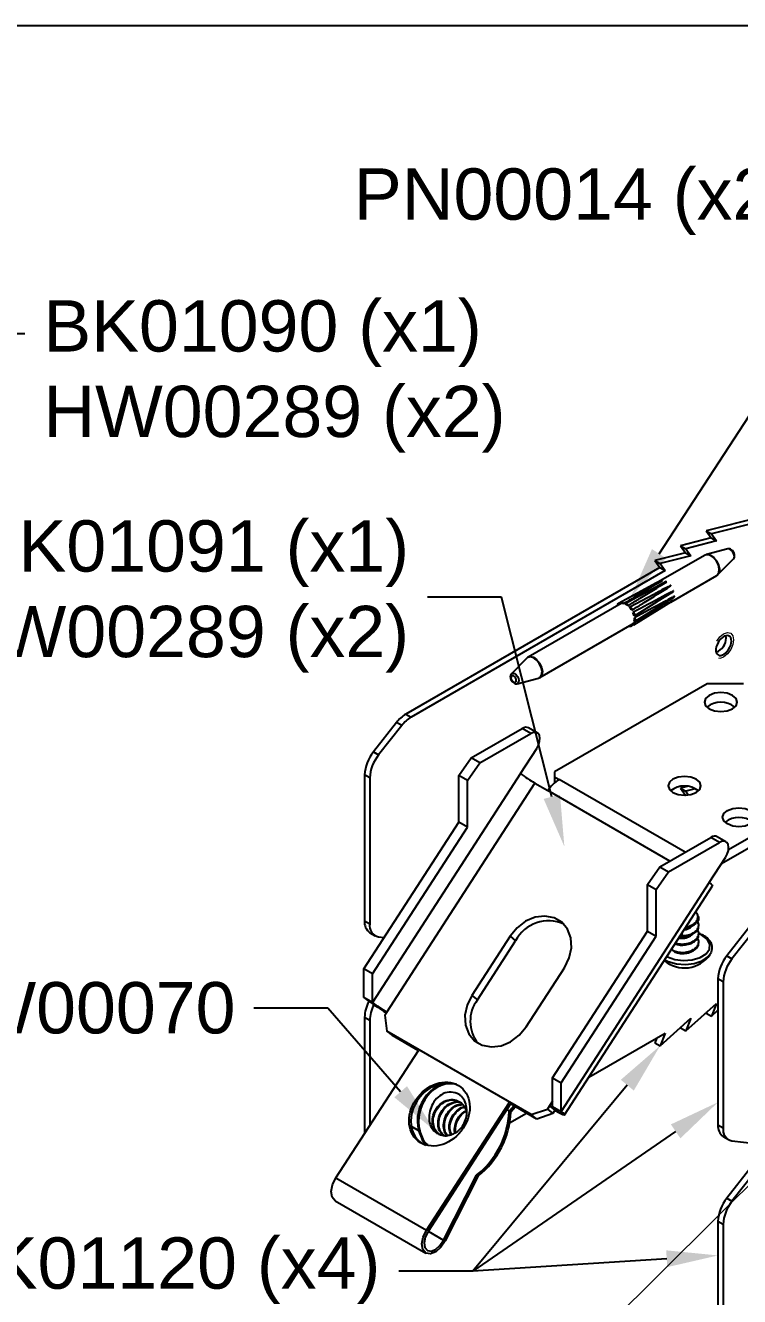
# Model space of a CAD drawing. Extents: x 0 to 12.5, y -10.1 to 0.
# Drawn here: x 4.91 to 8.39, y -6.19 to 0 of the extents above; entities that cross this region are included whole.
import ezdxf
from ezdxf import colors
from ezdxf.entities.mleader import LeaderData, LeaderLine
from ezdxf.math import Vec2, Vec3

# ---------------------------------------------------------------- set-up
doc = ezdxf.new("R2010")
doc.units = 0
doc.header["$LTSCALE"] = 0.5
doc.header["$MEASUREMENT"] = 0
doc.linetypes.add('HIDDEN', pattern=[0.375, 0.25, -0.125])
for name, color, linetype in [('Brackets', 181, 'CONTINUOUS'), ('Dimension', 10, 'CONTINUOUS'), ('FAB DWG', 221, 'CONTINUOUS'), ('Hardware', 242, 'CONTINUOUS')]:
    doc.layers.add(name, color=color, linetype=linetype)
doc.layers.add('Text-Unprinted', color=131, linetype='CONTINUOUS', plot=False)
doc.styles.get("Standard").update_dxf_attribs({"font": 'arial.ttf'})

msp = doc.modelspace()

# ---------------------------------------------------------------- linework, layer by layer
at = {"layer": 'Brackets', "transparency": 16777216}
for p, q in [((8.4803, -2.3968), (8.2231, -2.4624)), ((8.2231, -2.4624), (8.2485, -2.477)), ((8.2231, -2.4624), (8.2471, -2.4965)), ((8.4803, -2.4179), (8.2485, -2.477)), ((8.2471, -2.4965), (8.0982, -2.5345)), ((8.0982, -2.5345), (8.1235, -2.5492)), ((8.0982, -2.5345), (8.1221, -2.5687)), ((8.2725, -2.5112), (8.1235, -2.5492)), ((8.2471, -2.4965), (8.2725, -2.5112)), ((8.2485, -2.477), (8.2725, -2.5112)), ((8.1221, -2.5687), (7.9732, -2.6067)), ((8.1475, -2.5833), (7.9986, -2.6213)), ((8.1221, -2.5687), (8.1475, -2.5833)), ((8.1235, -2.5492), (8.1475, -2.5833)), ((7.9972, -2.6408), (6.7602, -3.3547)), ((8.0225, -2.6554), (6.7856, -3.3693)), ((7.9732, -2.6067), (7.9986, -2.6213)), ((7.9732, -2.6067), (7.9972, -2.6408)), ((7.9972, -2.6408), (8.0225, -2.6554)), ((7.9986, -2.6213), (8.0225, -2.6554)), ((8.2279, -3.2069), (7.4844, -3.636)), ((8.4047, -3.2069), (8.2279, -3.2069)), ((6.7147, -3.3955), (6.6018, -3.539)), ((6.7401, -3.4102), (6.7147, -3.3955)), ((6.7602, -3.3547), (6.7856, -3.3693)), ((6.7401, -3.4102), (6.6272, -3.5537)), ((7.0788, -3.5681), (7.3269, -3.4249)), ((7.1211, -3.5925), (7.3691, -3.4493)), ((7.3691, -3.4493), (7.3269, -3.4249)), ((7.4004, -3.4462), (7.3581, -3.4218)), ((7.319, -3.6445), (7.3976, -3.5231)), ((6.6018, -3.539), (6.6272, -3.5537)), ((7.0181, -3.6541), (7.0788, -3.5681)), ((7.1211, -3.5925), (7.0788, -3.5681)), ((6.559, -3.6513), (6.559, -4.3623)), ((6.5843, -3.6659), (6.559, -3.6513)), ((7.319, -3.6445), (6.5978, -4.7597)), ((7.0604, -3.6786), (7.1211, -3.5925)), ((7.4844, -3.636), (7.4844, -3.6605)), ((8.3317, -4.0142), (8.9792, -3.6405)), ((6.5843, -3.6659), (6.5843, -4.3769)), ((6.6672, -4.8059), (7.3884, -3.6907)), ((7.0604, -3.6786), (7.0181, -3.6541)), ((7.0181, -3.881), (7.0181, -3.6541)), ((7.0604, -3.9054), (7.0604, -3.6786)), ((7.3884, -3.6907), (7.4521, -3.7274)), ((7.4844, -3.6605), (7.5064, -3.6732)), ((7.4844, -3.6605), (7.4844, -3.6893)), ((8.1205, -4.0276), (7.5064, -3.6732)), ((8.1297, -3.7075), (8.0982, -3.7155)), ((8.2975, -4.0827), (8.9792, -3.6893)), ((8.0464, -4.0704), (7.4521, -3.7274)), ((8.0982, -3.7155), (8.1235, -3.7302)), ((8.0982, -3.7155), (8.1221, -3.7497)), ((8.1221, -3.7497), (8.1192, -3.7504)), ((8.1221, -3.7497), (8.1233, -3.7503)), ((8.17, -3.7183), (8.1235, -3.7302)), ((8.1235, -3.7302), (8.1368, -3.749)), ((6.5555, -4.5963), (7.0181, -3.881)), ((7.0604, -3.9054), (7.0181, -3.881)), ((6.5978, -4.6207), (7.0604, -3.9054)), ((7.9978, -4.0984), (8.2458, -3.9553)), ((8.2881, -3.9797), (8.2458, -3.9553)), ((8.3193, -3.9766), (8.2771, -3.9522)), ((8.0401, -4.1228), (8.2881, -3.9797)), ((8.2379, -4.1749), (8.3165, -4.0534)), ((7.937, -4.1845), (7.9978, -4.0984)), ((7.9793, -4.2089), (8.0401, -4.1228)), ((7.9978, -4.0984), (8.0401, -4.1228)), ((8.2379, -4.1749), (7.5167, -5.2901)), ((7.5326, -5.3062), (8.2538, -4.1911)), ((7.937, -4.1845), (7.9793, -4.2089)), ((7.937, -4.4114), (7.937, -4.1845)), ((7.9793, -4.4358), (7.9793, -4.2089)), ((6.559, -4.3623), (6.5843, -4.3769)), ((8.4359, -4.3889), (8.323, -4.5324)), ((6.5849, -4.4195), (6.6102, -4.4342)), ((6.6272, -4.4397), (6.6547, -4.4429)), ((7.2676, -4.437), (7.0813, -4.7251)), ((7.2676, -4.437), (7.2948, -4.4587)), ((7.4744, -5.1267), (7.937, -4.4114)), ((7.5167, -5.1511), (7.9793, -4.4358)), ((7.937, -4.4114), (7.9793, -4.4358)), ((8.4613, -4.4035), (8.3484, -4.547)), ((7.1085, -4.7468), (7.2948, -4.4587)), ((8.323, -4.5324), (8.3484, -4.547)), ((6.5978, -4.6207), (6.5555, -4.5963)), ((6.5555, -4.7353), (6.5555, -4.5963)), ((6.5978, -4.7597), (6.5978, -4.6207)), ((7.3464, -4.8781), (7.5328, -4.59)), ((8.2801, -4.6446), (8.2801, -5.3556)), ((8.3055, -4.6593), (8.2801, -4.6446)), ((8.3055, -4.6593), (8.3055, -5.3703)), ((6.5978, -4.7597), (6.5555, -4.7353)), ((7.0813, -4.7251), (7.1085, -4.7468)), ((8.1235, -4.898), (8.2725, -4.764)), ((8.2725, -4.764), (8.2485, -4.8258)), ((6.6571, -4.8216), (6.6672, -4.8059)), ((6.6571, -4.8216), (6.6674, -4.8994)), ((8.2248, -4.8069), (8.2231, -4.8112)), ((8.2231, -4.8112), (8.2485, -4.8258)), ((8.2485, -4.8258), (8.2801, -4.7974)), ((6.559, -4.8323), (6.559, -5.3982)), ((6.5843, -4.8469), (6.559, -4.8323)), ((6.5843, -4.8469), (6.5843, -5.3589)), ((7.9986, -4.9701), (8.1475, -4.8361)), ((8.0998, -4.8791), (8.0982, -4.8833)), ((8.0982, -4.8833), (8.1235, -4.898)), ((8.1475, -4.8361), (8.1235, -4.898)), ((7.3711, -5.3056), (6.6674, -4.8994)), ((6.6674, -4.8994), (6.6946, -4.9211)), ((6.8205, -4.9938), (6.6946, -4.9211)), ((7.6514, -5.1225), (8.0225, -4.9083)), ((7.9825, -4.9314), (7.9732, -4.9554)), ((8.0225, -4.9083), (7.9986, -4.9701)), ((7.9732, -4.9554), (7.9986, -4.9701)), ((7.4744, -5.1267), (7.5167, -5.1511)), ((7.4744, -5.2657), (7.4744, -5.1267)), ((7.5167, -5.2901), (7.5167, -5.1511)), ((7.3983, -5.3273), (7.2674, -5.2517)), ((7.4593, -5.263), (7.4492, -5.2787)), ((7.4744, -5.2397), (7.4593, -5.263)), ((7.4593, -5.263), (7.4865, -5.2847)), ((7.2657, -5.3451), (7.3474, -5.2979)), ((7.3711, -5.3056), (7.4492, -5.2787)), ((7.3983, -5.3273), (7.3711, -5.3056)), ((7.4763, -5.3004), (7.3983, -5.3273)), ((7.4492, -5.2787), (7.4763, -5.3004)), ((7.4744, -5.2657), (7.5167, -5.2901)), ((7.4865, -5.2847), (7.4763, -5.3004)), ((8.2801, -5.3556), (8.3055, -5.3703)), ((8.306, -5.4129), (8.3314, -5.4275)), ((8.3484, -5.433), (8.4613, -5.4462)), ((8.4359, -5.5699), (8.323, -5.7134)), ((8.4613, -5.5845), (8.3484, -5.728)), ((8.323, -5.7134), (8.3484, -5.728)), ((8.2801, -5.8256), (8.2801, -6.5366)), ((8.3055, -5.8403), (8.2801, -5.8256)), ((8.3055, -5.8403), (8.3055, -6.5513))]:
    msp.add_line(p, q, dxfattribs=at)
at = {"layer": 'Brackets', "linetype": 'HIDDEN', "lineweight": 18, "transparency": 16777216, "flags": 128}
msp.add_lwpolyline([(8.3567, -2.9923), (8.353, -3.016), (8.3424, -3.0403), (8.3266, -3.0617), (8.3079, -3.0768), (8.2892, -3.0832), (8.2734, -3.0802), (8.2628, -3.068), (8.2591, -3.0486), (8.2628, -3.0249), (8.2734, -3.0005), (8.2892, -2.9791), (8.3079, -2.9641), (8.3266, -2.9576), (8.3424, -2.9607), (8.353, -2.9728), (8.3567, -2.9923)], dxfattribs=at)
at = {"layer": 'Brackets', "linetype": 'Continuous', "lineweight": 25, "transparency": 16777216, "flags": 128}
for points in [[(8.3456, -2.9987), (8.3447, -2.9898), (8.3421, -2.9824), (8.3379, -2.9768), (8.3323, -2.9732), (8.3255, -2.9718), (8.318, -2.9727), (8.31, -2.9758), (8.3018, -2.981), (8.294, -2.9881), (8.2868, -2.9966), (8.2806, -3.0063), (8.2756, -3.0166), (8.2722, -3.0271), (8.2705, -3.0373), (8.2705, -3.0467), (8.2722, -3.0549), (8.2756, -3.0615), (8.2806, -3.0661), (8.2868, -3.0686), (8.294, -3.0689), (8.3018, -3.0668), (8.31, -3.0627), (8.318, -3.0565), (8.3255, -3.0487), (8.3323, -3.0395), (8.3379, -3.0294), (8.3421, -3.0189), (8.3447, -3.0085), (8.3456, -2.9987)], [(8.3202, -2.984), (8.3193, -2.9752), (8.3186, -2.9725)]]:
    msp.add_lwpolyline(points, dxfattribs=at)
at = {"layer": 'Brackets', "transparency": 16777216, "flags": 128}
for points in [[(8.2376, -3.3288), (8.2636, -3.3388), (8.2942, -3.3423), (8.3248, -3.3388), (8.3508, -3.3288), (8.3681, -3.3138), (8.3742, -3.2961), (8.3681, -3.2785), (8.3508, -3.2635), (8.3248, -3.2535), (8.2942, -3.25), (8.2636, -3.2535), (8.2376, -3.2635), (8.2203, -3.2785), (8.2142, -3.2961), (8.2203, -3.3138), (8.2376, -3.3288)], [(7.3976, -3.5231), (7.4064, -3.5063), (7.4118, -3.4889), (7.4133, -3.4726), (7.4107, -3.4589), (7.4042, -3.449), (7.3945, -3.4439), (7.3824, -3.444), (7.3691, -3.4493)], [(8.0609, -3.7369), (8.0868, -3.7469), (8.1174, -3.7504), (8.148, -3.7469), (8.174, -3.7369), (8.1913, -3.7219), (8.1974, -3.7042), (8.1913, -3.6866), (8.174, -3.6716), (8.148, -3.6616), (8.1174, -3.6581), (8.0868, -3.6616), (8.0609, -3.6716), (8.0435, -3.6866), (8.0374, -3.7042), (8.0435, -3.7219), (8.0609, -3.7369)], [(8.326, -3.8899), (8.3087, -3.875), (8.3026, -3.8573), (8.3087, -3.8396), (8.326, -3.8246), (8.352, -3.8146), (8.3826, -3.8111), (8.4132, -3.8146), (8.4392, -3.8246), (8.4565, -3.8396), (8.4626, -3.8573), (8.4565, -3.875), (8.4392, -3.8899), (8.4132, -3.8999), (8.3826, -3.9035), (8.352, -3.8999), (8.326, -3.8899)], [(8.3165, -4.0534), (8.3254, -4.0366), (8.3308, -4.0193), (8.3323, -4.003), (8.3296, -3.9893), (8.3232, -3.9794), (8.3135, -3.9743), (8.3014, -3.9744), (8.2881, -3.9797)], [(8.2379, -4.1749), (8.2469, -4.1825), (8.2523, -4.1878), (8.2539, -4.1908), (8.2538, -4.1911)], [(7.5328, -4.59), (7.556, -4.5426), (7.5666, -4.4929), (7.5638, -4.4449), (7.5477, -4.4024), (7.5196, -4.3689), (7.4819, -4.3471), (7.4375, -4.3388), (7.3901, -4.3447), (7.3436, -4.3642), (7.3016, -4.3958), (7.2676, -4.437)], [(7.0813, -4.7251), (7.058, -4.7724), (7.0474, -4.8221), (7.0503, -4.8702), (7.0664, -4.9127), (7.0945, -4.9461), (7.1322, -4.9679), (7.1765, -4.9762), (7.2239, -4.9704), (7.2705, -4.9509), (7.3125, -4.9193), (7.3464, -4.8781)], [(7.4593, -5.263), (7.467, -5.2674), (7.4734, -5.2707), (7.4782, -5.2729), (7.4813, -5.2739), (7.4824, -5.2736), (7.4816, -5.2721), (7.4789, -5.2695), (7.4744, -5.2657)], [(7.4865, -5.2847), (7.502, -5.2934), (7.5147, -5.3001), (7.5243, -5.3045), (7.5304, -5.3065), (7.5327, -5.306), (7.5311, -5.303), (7.5257, -5.2976), (7.5167, -5.2901)]]:
    msp.add_lwpolyline(points, dxfattribs=at)
at = {"layer": 'Brackets', "linetype": 'Continuous', "lineweight": 25, "transparency": 16777216}
msp.add_arc((8.2443, -2.9829), 0.0759, 291.24328, 359.17013, dxfattribs=at)
at = {"layer": 'Brackets', "transparency": 16777216}
for centre, radius, start, end in [((8.2942, -3.4066), 0.1096, 51.72711, 128.27289), ((6.8451, -3.495), 0.164, 121.15721, 142.65422), ((6.8705, -3.5096), 0.164, 121.15721, 142.65422), ((7.3451, -3.4494), 0.0305, 64.69297, 126.60884), ((6.7501, -3.6599), 0.1913, 140.79726, 177.39826), ((6.7755, -3.6746), 0.1913, 140.79726, 177.39826), ((7.7198, -3.1162), 0.6632, 232.80985, 240.01886), ((7.5944, -3.8157), 0.1674, 121.67335, 148.18302), ((8.1174, -3.8147), 0.1096, 51.72711, 128.27289), ((8.3826, -3.9678), 0.1096, 51.72711, 128.27289), ((8.264, -3.9798), 0.0305, 64.69297, 126.60884), ((6.622, -4.3682), 0.0634, 174.61551, 234.07705), ((6.639, -4.3856), 0.0553, 170.96032, 257.7053), ((7.4546, -4.5431), 0.1808, 65.33497, 152.15844), ((8.4712, -4.6533), 0.1913, 140.79726, 177.39826), ((8.4966, -4.668), 0.1913, 140.79726, 177.39826), ((7.3453, -3.6944), 1.3066, 232.80874, 238.60731), ((6.7356, -4.8378), 0.1767, 151.62072, 178.20896), ((6.9986, -4.2314), 0.6632, 232.80985, 240.01886), ((7.2467, -4.8506), 0.1729, 143.08326, 218.37977), ((6.7602, -4.8523), 0.1759, 152.35299, 178.23823), ((8.3432, -5.3616), 0.0634, 174.61551, 234.07705), ((8.3602, -5.379), 0.0553, 170.96032, 257.7053), ((8.4712, -5.8343), 0.1913, 140.79726, 177.39826), ((8.4966, -5.849), 0.1913, 140.79726, 177.39826)]:
    msp.add_arc(centre, radius, start, end, dxfattribs=at)
at = {"layer": 'Dimension', "lineweight": 20, "transparency": 16777216}
msp.add_line((9.9451, -4.1455), (7.4652, -6.6093), dxfattribs=at)
at = {"layer": 'Hardware', "transparency": 16777216}
for p, q in [((8.2172, -2.5798), (7.9536, -2.732)), ((8.2275, -2.5771), (8.2172, -2.5798)), ((8.3283, -2.5499), (8.2237, -2.5772)), ((8.2802, -2.6751), (8.3562, -2.5982)), ((8.331, -2.5495), (8.3283, -2.5499)), ((7.9815, -2.7158), (7.7951, -2.8156)), ((8.0084, -2.7026), (7.8104, -2.8086)), ((8.0287, -2.7094), (7.8307, -2.8153)), ((8.0507, -2.8087), (8.2747, -2.6794)), ((7.9674, -2.7714), (7.8503, -2.8341)), ((7.8774, -2.9013), (8.0682, -2.7828)), ((7.9813, -2.8081), (8.0641, -2.7568)), ((7.8089, -2.8155), (7.3558, -3.077)), ((7.871, -2.9203), (8.0618, -2.8018)), ((7.8731, -2.8754), (7.9818, -2.808)), ((7.4133, -3.1766), (7.8631, -2.917)), ((7.8556, -2.9273), (7.8671, -2.9202)), ((7.3503, -3.0813), (7.2743, -3.1582)), ((7.3022, -3.2065), (7.4068, -3.1792)), ((7.4133, -3.1766), (7.4102, -3.178)), ((8.1838, -4.3398), (8.1813, -4.3323)), ((8.1243, -4.3912), (8.1298, -4.3908)), ((8.1864, -4.3884), (8.1864, -4.3833)), ((8.0943, -4.4377), (8.1025, -4.439)), ((8.1053, -4.4207), (8.1025, -4.4339)), ((8.1864, -4.4293), (8.1864, -4.4242)), ((8.1864, -4.4701), (8.1864, -4.465)), ((6.4194, -5.6139), (6.8209, -4.9931)), ((6.8614, -5.8689), (7.2629, -5.2481)), ((7.2699, -5.2532), (6.8682, -5.8744)), ((7.2649, -5.2877), (7.2863, -5.2627)), ((7.2523, -5.2805), (7.2649, -5.2877)), ((7.2635, -5.2904), (7.2649, -5.2877)), ((7.2635, -5.2904), (7.2716, -5.2936)), ((7.2942, -5.2672), (7.2716, -5.2936)), ((6.7859, -5.3615), (6.8223, -5.3826)), ((6.4194, -5.6139), (6.8614, -5.8689)), ((6.9436, -5.9177), (7.1049, -5.6014)), ((7.113, -5.6046), (6.9517, -5.9209)), ((7.1049, -5.6014), (7.113, -5.6046)), ((6.4153, -5.7252), (6.8573, -5.9803)), ((6.8683, -5.8742), (6.9436, -5.9177))]:
    msp.add_line(p, q, dxfattribs=at)
at = {"layer": 'Hardware', "transparency": 16777216, "flags": 128}
for points in [[(8.2203, -2.5784), (8.2291, -2.5765), (8.2444, -2.5803), (8.26, -2.5916), (8.2738, -2.6085), (8.2836, -2.6284), (8.2878, -2.6485), (8.286, -2.6655), (8.2782, -2.6769), (8.2775, -2.6774)], [(8.2747, -2.6794), (8.2768, -2.678), (8.2846, -2.6665), (8.2865, -2.6494), (8.2822, -2.6293), (8.2724, -2.6093), (8.2586, -2.5923), (8.2428, -2.581), (8.2275, -2.5771)], [(8.3562, -2.5982), (8.359, -2.5934), (8.36, -2.585), (8.3579, -2.5752), (8.353, -2.5653), (8.3462, -2.557), (8.3385, -2.5514), (8.331, -2.5495)], [(7.794, -2.8241), (7.7932, -2.8213), (7.7932, -2.8185), (7.7941, -2.8164), (7.7958, -2.8154), (7.7981, -2.8155), (7.8005, -2.8168), (7.8028, -2.8191)], [(7.8091, -2.8162), (7.8085, -2.8131), (7.8088, -2.8106), (7.8101, -2.8088), (7.812, -2.8082), (7.8143, -2.8088), (7.8167, -2.8105), (7.8189, -2.813), (7.8204, -2.8161)], [(7.8288, -2.8189), (7.8294, -2.8166), (7.8309, -2.8152), (7.833, -2.815), (7.8354, -2.816), (7.8378, -2.8181), (7.8398, -2.8209), (7.841, -2.824), (7.8415, -2.827)], [(7.8495, -2.8347), (7.8513, -2.8338), (7.8535, -2.834), (7.856, -2.8354), (7.8582, -2.8378), (7.86, -2.8408), (7.861, -2.8439), (7.861, -2.8467), (7.8602, -2.8489)], [(7.87, -2.9086), (7.8717, -2.9116), (7.8726, -2.9147), (7.8726, -2.9175), (7.8717, -2.9196), (7.87, -2.9206), (7.8678, -2.9205), (7.8654, -2.9192), (7.8631, -2.9169)], [(7.8659, -2.8595), (7.8682, -2.8602), (7.8706, -2.8619), (7.8727, -2.8646), (7.8742, -2.8676), (7.8749, -2.8707), (7.8746, -2.8734), (7.8735, -2.8752), (7.8716, -2.8759)], [(7.8734, -2.8865), (7.8757, -2.8886), (7.8776, -2.8915), (7.8788, -2.8946), (7.8792, -2.8976), (7.8786, -2.9), (7.8772, -2.9014), (7.8751, -2.9017), (7.8727, -2.9008)], [(7.857, -2.9205), (7.8574, -2.9229), (7.857, -2.9254), (7.8558, -2.9272), (7.8539, -2.9278), (7.8515, -2.9272), (7.8491, -2.9255), (7.8488, -2.9252)], [(7.3647, -3.0754), (7.3523, -3.0795), (7.3503, -3.0813)], [(7.3558, -3.077), (7.3662, -3.0743), (7.3815, -3.0781), (7.3972, -3.0894), (7.411, -3.1064), (7.4208, -3.1265), (7.4251, -3.1466), (7.4232, -3.1637), (7.4154, -3.1751), (7.4133, -3.1766)], [(7.4068, -3.1792), (7.4138, -3.1758), (7.4215, -3.1644), (7.4234, -3.1474), (7.4192, -3.1273), (7.4094, -3.1074), (7.3956, -3.0905), (7.3799, -3.0792), (7.3647, -3.0754)], [(7.2743, -3.1582), (7.2753, -3.1573), (7.2814, -3.1553)], [(7.2814, -3.1553), (7.2889, -3.1572), (7.2967, -3.1627), (7.3035, -3.1711), (7.3083, -3.1809), (7.3104, -3.1908), (7.3094, -3.1992), (7.3056, -3.2048), (7.3022, -3.2065)], [(7.279, -3.1674), (7.275, -3.1687), (7.2725, -3.1724), (7.2719, -3.1779), (7.2733, -3.1844), (7.2764, -3.1908), (7.2809, -3.1963), (7.2859, -3.1999), (7.2908, -3.2011), (7.2948, -3.1998), (7.2973, -3.1961), (7.298, -3.1906), (7.2966, -3.1842), (7.2934, -3.1777), (7.289, -3.1723), (7.2839, -3.1687), (7.279, -3.1674)], [(8.2385, -4.4998), (8.2403, -4.4749), (8.2274, -4.4513), (8.2012, -4.4315), (8.1864, -4.4249)], [(8.021, -4.551), (8.0385, -4.5598), (8.0778, -4.5712), (8.1215, -4.5747), (8.1647, -4.5697), (8.2027, -4.557), (8.2315, -4.5378), (8.248, -4.5142)], [(8.031, -4.5356), (8.0337, -4.5371), (8.07, -4.5504), (8.1121, -4.5558), (8.1547, -4.5525), (8.1929, -4.5411), (8.222, -4.5227), (8.2385, -4.4998)], [(6.4153, -5.7252), (6.4009, -5.7081), (6.3966, -5.6805), (6.4032, -5.6472), (6.4194, -5.6139)], [(6.9517, -5.9209), (6.931, -5.9517), (6.9055, -5.9741), (6.8794, -5.9842), (6.8573, -5.9803), (6.8429, -5.9632), (6.8386, -5.9356), (6.8451, -5.9023), (6.8614, -5.8689)], [(6.8682, -5.8744), (6.8546, -5.9022), (6.8492, -5.93), (6.8528, -5.953), (6.8648, -5.9673), (6.8833, -5.9705), (6.905, -5.9621), (6.9263, -5.9434), (6.9436, -5.9177)]]:
    msp.add_lwpolyline(points, dxfattribs=at)
at = {"layer": 'Hardware', "transparency": 16777216}
for centre, radius, start, end in [((8.0088, -2.7039), 0.00132, 27.42617, 105.36463), ((8.0289, -2.7111), 0.00178, 9.3642, 97.55084), ((8.048, -2.7304), 0.00247, 359.98034, 73.89361), ((8.0619, -2.7561), 0.00235, 340.89755, 57.72413), ((8.0669, -2.7818), 0.00166, 319.96412, 48.27907), ((7.815, -2.8406), 0.0251, 77.45899, 103.53931), ((7.8039, -2.8718), 0.0584, 49.97799, 64.80463), ((7.7793, -2.8986), 0.0949, 31.57658, 42.29736), ((8.0609, -2.8009), 0.00123, 313.15951, 27.75292), ((7.8503, -2.8991), 0.0219, 305.7555, 334.36571), ((7.7845, -2.8972), 0.0897, 13.74488, 24.8768), ((7.8238, -2.8913), 0.0498, 348.98459, 5.49223), ((8.1239, -4.3072), 0.0838, 274.02987, 306.94055), ((8.0961, -4.4659), 0.0542, 218.97336, 249.94874), ((8.1174, -4.4402), 0.151, 229.19886, 325.30461), ((6.9768, -5.2846), 0.0885, 60.8731, 113.37584), ((6.8378, -5.2693), 0.4262, 308.8096, 357.15291), ((6.8459, -5.2724), 0.4262, 308.8096, 357.15291), ((6.9532, -5.3434), 0.0655, 240.8731, 293.37584)]:
    msp.add_arc(centre, radius, start, end, dxfattribs=at)
msp.add_ellipse((6.9238, -5.3032), major_axis=(0.1035, 0.1318), ratio=0.800914, dxfattribs=at)
for centre, major_axis, ratio, start_param, end_param in [((6.9321, -5.3064), (0.1035, 0.1318), 0.800914, 0.240145, 3.381738), ((6.9541, -5.3149), (0.0558, 0.1553), 0.811931, 0.032203, 2.286028), ((6.9595, -5.317), (0.0558, 0.1553), 0.811931, 0.053873, 2.284695)]:
    msp.add_ellipse(centre, major_axis=major_axis, ratio=ratio, start_param=start_param, end_param=end_param, dxfattribs=at)
for points, knots in [([(8.3562, -2.5981), (8.3563, -2.598), (8.3582, -2.5967), (8.3603, -2.5922), (8.362, -2.585), (8.3611, -2.5761), (8.3572, -2.5663), (8.3506, -2.5573), (8.3426, -2.5513), (8.3361, -2.5494), (8.3329, -2.5493), (8.3325, -2.5493)], [0, 0, 0, 0, 0.006263, 0.114663, 0.229764, 0.367656, 0.522934, 0.679727, 0.843081, 0.979058, 1, 1, 1, 1]), ([(7.8204, -2.8161), (7.8242, -2.8139), (7.8441, -2.802), (7.9073, -2.7643), (7.9667, -2.729), (8.01, -2.7033)], [0, 0, 0, 0, 0.058989, 0.315059, 1, 1, 1, 1]), ([(7.8415, -2.827), (7.8452, -2.8247), (7.8651, -2.8125), (7.9282, -2.7737), (7.9875, -2.7373), (8.0307, -2.7108)], [0, 0, 0, 0, 0.058989, 0.315059, 1, 1, 1, 1]), ([(7.8602, -2.8489), (7.8639, -2.8466), (7.884, -2.8341), (7.9475, -2.7947), (8.0071, -2.7575), (8.0505, -2.7304)], [0, 0, 0, 0, 0.058989, 0.3150592, 1, 1, 1, 1]), ([(8.0632, -2.7541), (8.0627, -2.7543), (8.0589, -2.7563), (8.042, -2.7653), (7.9768, -2.8001), (7.9147, -2.8333), (7.8659, -2.8595)], [0, 0, 0, 0, 0.007458, 0.057409, 0.257212, 1, 1, 1, 1]), ([(8.068, -2.7805), (8.0675, -2.7808), (8.0638, -2.7828), (8.0472, -2.7919), (7.9828, -2.8269), (7.9216, -2.8603), (7.8734, -2.8865)], [0, 0, 0, 0, 0.007458, 0.057409, 0.257212, 1, 1, 1, 1]), ([(8.0487, -2.7281), (8.0482, -2.7283), (8.0444, -2.7304), (8.0273, -2.7394), (8.0007, -2.7536), (7.9773, -2.7662), (7.9673, -2.7715)], [0, 0, 0, 0, 0.018253, 0.140495, 0.629465, 1, 1, 1, 1]), ([(8.062, -2.8004), (8.0615, -2.8006), (8.0579, -2.8027), (8.0415, -2.812), (7.978, -2.8479), (7.9176, -2.8818), (7.87, -2.9086)], [0, 0, 0, 0, 0.007458, 0.057409, 0.257212, 1, 1, 1, 1]), ([(7.2745, -3.1584), (7.2741, -3.1587), (7.2719, -3.1602), (7.2698, -3.1652), (7.2685, -3.1725), (7.2698, -3.1817), (7.2741, -3.1915), (7.2811, -3.2003), (7.2892, -3.2056), (7.2966, -3.2076), (7.3005, -3.2066), (7.3018, -3.2063)], [0, 0, 0, 0, 0.02065, 0.122624, 0.233162, 0.366103, 0.512764, 0.660326, 0.81583, 0.936641, 1, 1, 1, 1]), ([(8.1298, -4.3908), (8.1373, -4.3885), (8.1521, -4.3838), (8.1698, -4.372), (8.181, -4.3575), (8.1841, -4.3416), (8.1813, -4.3284), (8.175, -4.3217), (8.1729, -4.3194)], [0, 0, 0, 0, 0.185059, 0.370117, 0.554166, 0.731894, 0.910263, 1, 1, 1, 1]), ([(8.1025, -4.4339), (8.1115, -4.4336), (8.1297, -4.433), (8.1554, -4.4242), (8.1755, -4.4109), (8.1863, -4.3937), (8.1879, -4.3774), (8.182, -4.3687), (8.1799, -4.3656)], [0, 0, 0, 0, 0.178291, 0.3613683, 0.5370487, 0.718502, 0.8999554, 1, 1, 1, 1]), ([(8.1025, -4.439), (8.1115, -4.4387), (8.1297, -4.4381), (8.1556, -4.4292), (8.1751, -4.416), (8.1859, -4.4013), (8.1853, -4.3918), (8.1851, -4.3884)], [0, 0, 0, 0, 0.2179, 0.44165, 0.656359, 0.878124, 1, 1, 1, 1]), ([(8.1155, -4.4049), (8.1186, -4.4045), (8.1273, -4.4037), (8.1401, -4.3977), (8.1496, -4.3923), (8.1517, -4.3886), (8.1517, -4.3886)], [0, 0, 0, 0, 0.217219, 0.616307, 0.998576, 1, 1, 1, 1]), ([(8.1208, -4.3967), (8.1236, -4.3965), (8.1356, -4.3958), (8.1561, -4.3883), (8.1683, -4.3789), (8.1743, -4.3742)], [0, 0, 0, 0, 0.1337359, 0.5690898, 1, 1, 1, 1]), ([(8.1836, -4.3399), (8.1838, -4.3401), (8.1866, -4.345), (8.1854, -4.3558), (8.1807, -4.3671), (8.1755, -4.3729), (8.1743, -4.3742)], [0, 0, 0, 0, 0.022148, 0.443639, 0.87292, 1, 1, 1, 1]), ([(8.0552, -4.4982), (8.0563, -4.4999), (8.0603, -4.5058), (8.0772, -4.5125), (8.102, -4.5166), (8.1298, -4.5144), (8.1554, -4.5059), (8.1755, -4.4925), (8.1863, -4.4753), (8.1879, -4.459), (8.1819, -4.4503), (8.1798, -4.4471)], [0, 0, 0, 0, 0.05093, 0.178351, 0.302441, 0.42653, 0.553951, 0.676224, 0.802515, 0.928806, 1, 1, 1, 1]), ([(8.0738, -4.4742), (8.0752, -4.4748), (8.0825, -4.4785), (8.1025, -4.4806), (8.1297, -4.4788), (8.1556, -4.4701), (8.1751, -4.4568), (8.1859, -4.4422), (8.1853, -4.4326), (8.1851, -4.4293)], [0, 0, 0, 0, 0.039456, 0.211311, 0.383167, 0.559635, 0.728974, 0.903878, 1, 1, 1, 1]), ([(8.074, -4.4691), (8.0753, -4.4698), (8.0826, -4.4734), (8.1025, -4.4755), (8.1297, -4.4737), (8.1554, -4.465), (8.1755, -4.4517), (8.1863, -4.4345), (8.1879, -4.4182), (8.1819, -4.4094), (8.1798, -4.4063)], [0, 0, 0, 0, 0.032313, 0.178458, 0.324603, 0.474671, 0.618677, 0.767414, 0.916152, 1, 1, 1, 1]), ([(8.0901, -4.4442), (8.0912, -4.4446), (8.0959, -4.4465), (8.1083, -4.4472), (8.125, -4.4451), (8.1401, -4.4386), (8.1496, -4.4331), (8.1517, -4.4294), (8.1517, -4.4294)], [0, 0, 0, 0, 0.07013, 0.3016449, 0.5331597, 0.7711706, 0.9991507, 1, 1, 1, 1]), ([(8.2488, -4.5127), (8.2502, -4.5079), (8.2541, -4.4947), (8.2502, -4.4723), (8.2344, -4.4495), (8.2133, -4.4328), (8.1954, -4.4264), (8.1888, -4.4241)], [0, 0, 0, 0, 0.138274, 0.376962, 0.613035, 0.857582, 1, 1, 1, 1]), ([(8.0776, -4.5168), (8.0857, -4.5185), (8.1017, -4.5219), (8.1298, -4.5195), (8.1555, -4.511), (8.1751, -4.4976), (8.1859, -4.483), (8.1853, -4.4735), (8.1851, -4.4701)], [0, 0, 0, 0, 0.182047, 0.360279, 0.543296, 0.718918, 0.900311, 1, 1, 1, 1]), ([(6.9417, -5.2034), (6.9307, -5.2107), (6.9087, -5.2253), (6.8855, -5.2601), (6.8734, -5.2981), (6.8722, -5.3357), (6.8824, -5.3679), (6.9, -5.3901), (6.9147, -5.3974), (6.9213, -5.4006)], [0, 0, 0, 0, 0.164721, 0.327562, 0.475392, 0.622762, 0.76701, 0.896015, 1, 1, 1, 1]), ([(6.9213, -5.4006), (6.9139, -5.3947), (6.8991, -5.3827), (6.8889, -5.3519), (6.8897, -5.3169), (6.9028, -5.2823), (6.9262, -5.2537), (6.9563, -5.2353), (6.9892, -5.2302), (7.0196, -5.2394), (7.0434, -5.2598), (7.0508, -5.28), (7.0542, -5.2895)], [0, 0, 0, 0, 0.1006, 0.203867, 0.30301, 0.405373, 0.507736, 0.606879, 0.710147, 0.810746, 0.911346, 1, 1, 1, 1]), ([(6.9791, -5.4035), (6.9695, -5.4065), (6.9505, -5.4123), (6.9235, -5.4038), (6.9028, -5.3835), (6.8922, -5.3534), (6.8932, -5.3181), (6.9062, -5.2836), (6.9296, -5.2549), (6.9596, -5.2369), (6.9894, -5.231), (7.006, -5.2374), (7.0125, -5.2399)], [0, 0, 0, 0, 0.103755, 0.204737, 0.307524, 0.413036, 0.514335, 0.618923, 0.723511, 0.82481, 0.930323, 1, 1, 1, 1]), ([(6.9445, -5.4072), (6.9387, -5.4024), (6.9253, -5.3914), (6.9161, -5.3623), (6.9169, -5.3274), (6.93, -5.2928), (6.9534, -5.264), (6.9832, -5.2464), (7.0083, -5.2402), (7.0205, -5.2443), (7.0227, -5.2451)], [0, 0, 0, 0, 0.113639, 0.258557, 0.397686, 0.541333, 0.684981, 0.82411, 0.969027, 1, 1, 1, 1]), ([(6.9474, -5.4081), (6.9418, -5.4034), (6.9286, -5.3925), (6.9195, -5.3636), (6.9203, -5.3287), (6.9334, -5.2941), (6.9568, -5.2653), (6.9866, -5.2479), (7.0107, -5.2415), (7.022, -5.2451), (7.0232, -5.2455)], [0, 0, 0, 0, 0.1121283, 0.2595841, 0.401151, 0.5473148, 0.6934786, 0.8350455, 0.9825013, 1, 1, 1, 1]), ([(6.964, -5.4102), (6.961, -5.4075), (6.9507, -5.3986), (6.9434, -5.3726), (6.944, -5.3379), (6.9571, -5.3031), (6.9805, -5.275), (7.0076, -5.2571), (7.026, -5.2557), (7.0338, -5.2551)], [0, 0, 0, 0, 0.068757, 0.234752, 0.394119, 0.55866, 0.723202, 0.882568, 1, 1, 1, 1]), ([(6.9657, -5.4097), (6.9633, -5.4076), (6.9537, -5.3991), (6.9469, -5.3739), (6.9474, -5.3393), (6.9605, -5.3044), (6.9839, -5.2764), (7.0088, -5.2594), (7.0249, -5.2579), (7.0304, -5.2574)], [0, 0, 0, 0, 0.057244, 0.231767, 0.399319, 0.572313, 0.745306, 0.912859, 1, 1, 1, 1]), ([(6.9791, -5.4035), (6.9874, -5.4006), (7.0041, -5.3948), (7.0271, -5.3747), (7.0457, -5.3474), (7.0566, -5.3141), (7.0583, -5.2787), (7.0503, -5.2444), (7.0355, -5.2204), (7.0235, -5.2104), (7.0198, -5.2073)], [0, 0, 0, 0, 0.115119, 0.232058, 0.365374, 0.498579, 0.632057, 0.780954, 0.933044, 1, 1, 1, 1]), ([(6.9795, -5.4033), (6.9766, -5.3966), (6.9696, -5.3806), (6.9714, -5.3482), (6.9842, -5.3136), (7.0077, -5.2859), (7.0295, -5.2699), (7.0423, -5.2684), (7.0445, -5.2681)], [0, 0, 0, 0, 0.146194, 0.345669, 0.551622, 0.757575, 0.95705, 1, 1, 1, 1]), ([(6.9821, -5.4023), (6.9795, -5.3962), (6.9729, -5.381), (6.9749, -5.3495), (6.9876, -5.3149), (7.0111, -5.2873), (7.0321, -5.2715), (7.0439, -5.27), (7.0453, -5.2698)], [0, 0, 0, 0, 0.134035, 0.340378, 0.553421, 0.766464, 0.972807, 1, 1, 1, 1]), ([(6.9999, -5.3947), (6.9997, -5.394), (6.996, -5.3839), (6.9991, -5.3582), (7.0114, -5.3248), (7.0301, -5.2996), (7.0448, -5.2916), (7.0492, -5.2892)], [0, 0, 0, 0, 0.018503, 0.29747, 0.585496, 0.873521, 1, 1, 1, 1]), ([(7.0027, -5.3935), (7.0022, -5.3825), (7.0012, -5.3601), (7.0151, -5.3258), (7.0346, -5.2998), (7.0506, -5.2913), (7.0564, -5.2882)], [0, 0, 0, 0, 0.2705124, 0.5546376, 0.8387629, 1, 1, 1, 1]), ([(6.8223, -5.3826), (6.8266, -5.3952), (6.8354, -5.421), (6.8485, -5.4435), (6.8624, -5.4506), (6.8646, -5.4517)], [0, 0, 0, 0, 0.448316, 0.915087, 1, 1, 1, 1]), ([(6.8277, -5.3845), (6.8314, -5.3956), (6.8397, -5.4201), (6.8515, -5.4424), (6.8647, -5.4498), (6.8664, -5.4507)], [0, 0, 0, 0, 0.418144, 0.925625, 1, 1, 1, 1])]:
    msp.add_open_spline(points, degree=3, knots=knots, dxfattribs=at)
at = {"layer": 'Text-Unprinted', "transparency": 16777216}
msp.add_lwpolyline([(0, 0), (12.4982, 0), (12.4982, -10.0847), (0, -10.0847)], close=True, dxfattribs=at)

# ---------------------------------------------------------------- leaders
at = {"layer": 'FAB DWG', "transparency": 16777216}
ml = msp.add_multileader_mtext('Standard', dxfattribs=at)
ml.set_content('PN00014 (x2)', color=256)
ml.set_leader_properties()
ml.build(insert=Vec2(0, 0))
ml.multileader.update_dxf_attribs({"text_right_attachment_type": 2, "dogleg_length": 0.36, "arrow_head_size": 0.25})
ctx = ml.context
ctx.base_point, ctx.char_height, ctx.arrow_head_size, ctx.landing_gap_size, ctx.plane_origin = Vec3(6.4562, -0.8581), 0.25, 0.25, 0.09, Vec3(8.1415, -3.1093)
ctx.right_attachment, ctx.text_align_type = 2, 2
notes = []
notes.append((ctx, [(0, (1, 1, 0), (9.1115, -0.8603), (-1, 0), 0.36, [(0, [(7.8566, -2.7827)], 0, [])])]))
ctx.mtext.insert, ctx.mtext.alignment, ctx.mtext.flow_direction = Vec3(8.6615, -0.6964), 3, 5
ml = msp.add_multileader_mtext('Standard', dxfattribs=at)
ml.set_content('PN00014 (x2)', color=256)
ml.set_leader_properties()
ml.build(insert=Vec2(0, 0))
ml.multileader.update_dxf_attribs({"text_right_attachment_type": 2, "dogleg_length": 0.36, "arrow_head_size": 0.25})
ctx = ml.context
ctx.base_point, ctx.char_height, ctx.arrow_head_size, ctx.landing_gap_size, ctx.plane_origin = Vec3(6.4562, -0.8581), 0.25, 0.25, 0.09, Vec3(8.1415, -3.1093)
ctx.right_attachment, ctx.text_align_type = 2, 2
notes.append((ctx, [(0, (1, 1, 0), (9.1115, -0.8603), (-1, 0), 0.36, [(0, [(9.6056, -3.5062)], 0, [])])]))
ctx.mtext.insert, ctx.mtext.alignment, ctx.mtext.flow_direction = Vec3(8.6615, -0.6964), 3, 5
ml = msp.add_multileader_mtext('Standard', dxfattribs=at)
ml.set_content('BK01090 (x1)\\PHW00289 (x2)', color=256)
ml.set_leader_properties()
ml.build(insert=Vec2(0, 0))
ml.multileader.update_dxf_attribs({"text_right_attachment_type": 2, "dogleg_length": 0.36, "arrow_head_size": 0.25})
ctx = ml.context
ctx.base_point, ctx.char_height, ctx.arrow_head_size, ctx.landing_gap_size, ctx.plane_origin = Vec3(4.9044, -1.5004), 0.25, 0.25, 0.09, Vec3(4.3551, -4.0001)
ctx.right_attachment = 2
notes.append((ctx, [(0, (1, 1, 0), (4.5444, -1.5004), (1, 0), 0.36, [(0, [(3.228, -3.3838)], 0, [])])]))
ctx.mtext.insert, ctx.mtext.width, ctx.mtext.flow_direction = Vec3(4.9944, -1.3386), 2.308827, 5
ml = msp.add_multileader_mtext('Standard', dxfattribs=at)
ml.set_content('BK01091 (x1)\\PHW00289 (x2)', color=256)
ml.set_leader_properties()
ml.build(insert=Vec2(0, 0))
ml.multileader.update_dxf_attribs({"text_right_attachment_type": 2, "dogleg_length": 0.36, "arrow_head_size": 0.25})
ctx = ml.context
ctx.base_point, ctx.char_height, ctx.arrow_head_size, ctx.landing_gap_size, ctx.plane_origin = Vec3(4.4749, -2.5723), 0.25, 0.25, 0.09, Vec3(7.5322, -4.0001)
ctx.right_attachment, ctx.text_align_type = 2, 2
notes.append((ctx, [(0, (1, 1, 0), (7.2259, -2.7849), (-1, 0), 0.36, [(0, [(7.5322, -4.0001)], 0, [])])]))
ctx.mtext.insert, ctx.mtext.alignment, ctx.mtext.flow_direction = Vec3(6.7759, -2.4106), 3, 5
ml = msp.add_multileader_mtext('Standard', dxfattribs=at)
ml.set_content('HW00070', color=256)
ml.set_leader_properties()
ml.build(insert=Vec2(0, 0))
ml.multileader.update_dxf_attribs({"text_right_attachment_type": 2, "dogleg_length": 0.36, "arrow_head_size": 0.25})
ctx = ml.context
ctx.base_point, ctx.char_height, ctx.arrow_head_size, ctx.landing_gap_size, ctx.plane_origin = Vec3(4.3319, -4.7873), 0.25, 0.25, 0.09, Vec3(6.8991, -5.3827)
ctx.right_attachment, ctx.text_align_type = 2, 2
notes.append((ctx, [(0, (1, 1, 0), (6.3803, -4.7879), (-1, 0), 0.36, [(0, [(6.8991, -5.3827)], 0, [])])]))
ctx.mtext.insert, ctx.mtext.alignment, ctx.mtext.flow_direction = Vec3(5.9303, -4.6602), 3, 5
ml = msp.add_multileader_mtext('Standard', dxfattribs=at)
ml.set_content('BK01120 (x4)', color=256)
ml.set_leader_properties()
ml.build(insert=Vec2(0, 0))
ml.multileader.update_dxf_attribs({"text_right_attachment_type": 2, "dogleg_length": 0.36, "arrow_head_size": 0.25})
ctx = ml.context
ctx.base_point, ctx.char_height, ctx.arrow_head_size, ctx.landing_gap_size, ctx.plane_origin = Vec3(4.4486, -6.0655), 0.25, 0.25, 0.09, Vec3(7.6753, -7.0778)
ctx.right_attachment, ctx.text_align_type = 2, 2
notes.append((ctx, [(0, (1, 1, 0), (7.086, -6.0676), (-1, 0), 0.36, [(0, [(7.9986, -4.9701)], 0, [])])]))
ctx.mtext.insert, ctx.mtext.alignment, ctx.mtext.flow_direction = Vec3(6.636, -5.9038), 3, 5
ml = msp.add_multileader_mtext('Standard', dxfattribs=at)
ml.set_content('BK01120 (x4)', color=256)
ml.set_leader_properties()
ml.build(insert=Vec2(0, 0))
ml.multileader.update_dxf_attribs({"text_right_attachment_type": 2, "dogleg_length": 0.36, "arrow_head_size": 0.25})
ctx = ml.context
ctx.base_point, ctx.char_height, ctx.arrow_head_size, ctx.landing_gap_size, ctx.plane_origin = Vec3(4.4486, -6.0655), 0.25, 0.25, 0.09, Vec3(7.6753, -7.0778)
ctx.right_attachment, ctx.text_align_type = 2, 2
notes.append((ctx, [(0, (1, 1, 0), (7.086, -6.0676), (-1, 0), 0.36, [(0, [(8.2801, -5.2456)], 0, [])])]))
ctx.mtext.insert, ctx.mtext.alignment, ctx.mtext.flow_direction = Vec3(6.636, -5.9038), 3, 5
ml = msp.add_multileader_mtext('Standard', dxfattribs=at)
ml.set_content('BK01120 (x4)', color=256)
ml.set_leader_properties()
ml.build(insert=Vec2(0, 0))
ml.multileader.update_dxf_attribs({"text_right_attachment_type": 2, "dogleg_length": 0.36, "arrow_head_size": 0.25})
ctx = ml.context
ctx.base_point, ctx.char_height, ctx.arrow_head_size, ctx.landing_gap_size, ctx.plane_origin = Vec3(4.4486, -6.0655), 0.25, 0.25, 0.09, Vec3(7.6753, -7.0778)
ctx.right_attachment, ctx.text_align_type = 2, 2
notes.append((ctx, [(0, (1, 1, 0), (7.086, -6.0676), (-1, 0), 0.36, [(0, [(8.2801, -5.9919)], 0, [])])]))
ctx.mtext.insert, ctx.mtext.alignment, ctx.mtext.flow_direction = Vec3(6.636, -5.9038), 3, 5
for ctx, leaders in notes:
    for number, flags, end, landing, length, lines in leaders:
        leader = LeaderData()
        leader.index, (leader.has_last_leader_line, leader.has_dogleg_vector, leader.attachment_direction) = number, flags
        leader.last_leader_point, leader.dogleg_vector, leader.dogleg_length = Vec3(end), Vec3(landing), length
        for number, points, colour, breaks in lines:
            line = LeaderLine()
            line.index, line.vertices, line.color, line.breaks = number, Vec3.list(points), colors.encode_raw_color(colour), breaks
            leader.lines.append(line)
        ctx.leaders.append(leader)

doc.saveas('drawing.dxf')
